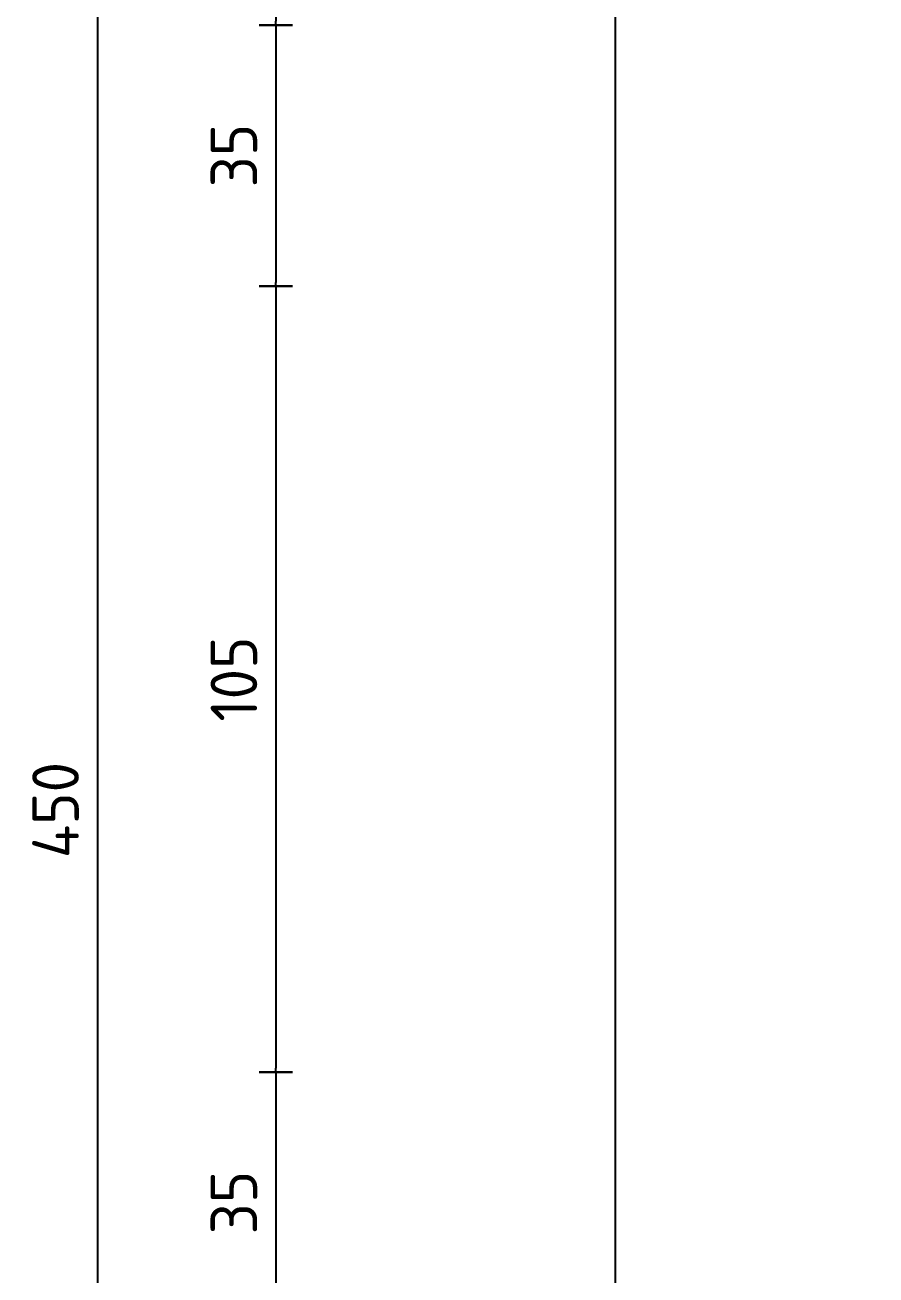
# Model space of a CAD drawing. Header units: millimetres. Extents: x 0 to 420, y 0 to 297.
# Drawn here: x 200 to 245.7, y 149.6 to 216.6 of the extents above; entities that cross this region are included whole.
import ezdxf

# ---------------------------------------------------------------- set-up
doc = ezdxf.new("R2010")
doc.units = ezdxf.units.MM
doc.header["$MEASUREMENT"] = 0
doc.layers.add('L35', color=3, linetype='Continuous')
doc.layers.add('T25', color=1, linetype='Continuous')
doc.styles.add('iso', font='iso3098b.shx')
doc.dimstyles.new('signsdim', dxfattribs={"dimtxt": 2.5, "dimasz": 0.2, "dimexe": 1.5, "dimexo": 2, "dimgap": 1, "dimtad": 1, "dimlfac": 2.5, "dimrnd": 1, "dimtxsty": 'iso', "dimblk": 'sgndim', "dimcen": 2.5, "dimse2": 1, "dimadec": 0, "dimazin": 0, "dimtfac": 1, "dimtix": 1, "dimtmove": 0, "dimatfit": 3, "dimfxl": 1, "dimarcsym": 0})

# ---------------------------------------------------------------- blocks, each defined once
blk = doc.blocks.new('sgndim')
for p, q in [((0, 4.5), (0, -4.5)), ((0, 0), (-1, 0))]:
    blk.add_line(p, q)
blk = doc.blocks.new('*D31')
at = {"layer": 'DEFPOINTS', "color": 0}
for p in [(222.405, 202.628), (213.448, 160.48), (222.405, 160.48)]:
    blk.add_point(p, dxfattribs=at)
at = {"layer": 'T25', "color": 0, "lineweight": -2}
blk.add_line((213.448, 202.428), (213.448, 160.68), dxfattribs=at)
at = {"layer": 'T25', "color": 0, "lineweight": -2, "xscale": 0.2, "yscale": 0.2, "zscale": 0.2}
for p, rotation in [((213.448, 202.628), 90), ((213.448, 160.48), 270)]:
    blk.add_blockref('sgndim', p, dxfattribs=dict(at, rotation=rotation))
at = {"layer": 'T25', "color": 0, "insert": (211.198, 181.554), "char_height": 2.5, "attachment_point": 5, "rotation": 90, "style": 'iso'}
blk.add_mtext('105', dxfattribs=at)
blk = doc.blocks.new('*D32')
at = {"layer": 'DEFPOINTS', "color": 0}
for p in [(231.679, 256.63), (213.448, 216.63), (231.679, 216.63)]:
    blk.add_point(p, dxfattribs=at)
at = {"layer": 'T25', "color": 0, "lineweight": -2}
blk.add_line((213.448, 256.43), (213.448, 216.83), dxfattribs=at)
at = {"layer": 'T25', "color": 0, "lineweight": -2, "xscale": 0.2, "yscale": 0.2, "zscale": 0.2}
for p, rotation in [((213.448, 256.63), 90), ((213.448, 216.63), 270)]:
    blk.add_blockref('sgndim', p, dxfattribs=dict(at, rotation=rotation))
at = {"layer": 'T25', "color": 0, "insert": (211.198, 236.63), "char_height": 2.5, "attachment_point": 5, "rotation": 90, "style": 'iso'}
blk.add_mtext('100', dxfattribs=at)
blk = doc.blocks.new('*D46')
at = {"layer": 'DEFPOINTS', "color": 0}
for p in [(223.863, 264.53), (203.876, 84.53), (223.863, 84.53)]:
    blk.add_point(p, dxfattribs=at)
at = {"layer": 'T25', "color": 0, "lineweight": -2}
for p, q in [((221.863, 264.53), (202.376, 264.53)), ((203.876, 264.33), (203.876, 84.73)), ((221.863, 84.53), (202.376, 84.53))]:
    blk.add_line(p, q, dxfattribs=at)
at = {"layer": 'T25', "color": 0, "lineweight": -2, "xscale": 0.2, "yscale": 0.2, "zscale": 0.2}
for p, rotation in [((203.876, 264.53), 90), ((203.876, 84.53), 270)]:
    blk.add_blockref('sgndim', p, dxfattribs=dict(at, rotation=rotation))
at = {"layer": 'T25', "color": 0, "insert": (201.626, 174.53), "char_height": 2.5, "attachment_point": 5, "rotation": 90, "style": 'iso'}
blk.add_mtext('450', dxfattribs=at)
blk = doc.blocks.new('*D57')
at = {"layer": 'DEFPOINTS', "color": 0}
for p in [(231.679, 160.478), (213.448, 146.478), (231.679, 146.478)]:
    blk.add_point(p, dxfattribs=at)
at = {"layer": 'T25', "color": 0, "lineweight": -2}
blk.add_line((213.448, 160.278), (213.448, 146.678), dxfattribs=at)
at = {"layer": 'T25', "color": 0, "lineweight": -2, "xscale": 0.2, "yscale": 0.2, "zscale": 0.2}
for p, rotation in [((213.448, 160.478), 90), ((213.448, 146.478), 270)]:
    blk.add_blockref('sgndim', p, dxfattribs=dict(at, rotation=rotation))
at = {"layer": 'T25', "color": 0, "insert": (211.198, 153.478), "char_height": 2.5, "attachment_point": 5, "rotation": 90, "style": 'iso'}
blk.add_mtext('35', dxfattribs=at)
blk = doc.blocks.new('*D58')
at = {"layer": 'DEFPOINTS', "color": 0}
for p in [(231.679, 216.63), (213.448, 202.63), (231.679, 202.63)]:
    blk.add_point(p, dxfattribs=at)
at = {"layer": 'T25', "color": 0, "lineweight": -2}
blk.add_line((213.448, 216.43), (213.448, 202.83), dxfattribs=at)
at = {"layer": 'T25', "color": 0, "lineweight": -2, "xscale": 0.2, "yscale": 0.2, "zscale": 0.2}
for p, rotation in [((213.448, 216.63), 90), ((213.448, 202.63), 270)]:
    blk.add_blockref('sgndim', p, dxfattribs=dict(at, rotation=rotation))
at = {"layer": 'T25', "color": 0, "insert": (211.198, 209.63), "char_height": 2.5, "attachment_point": 5, "rotation": 90, "style": 'iso'}
blk.add_mtext('35', dxfattribs=at)

msp = doc.modelspace()

# ---------------------------------------------------------------- linework, layer by layer
at = {"layer": 'L35'}
msp.add_lwpolyline([(231.6787, 94.5304), (231.6787, 254.5304, -0.4142136), (241.6787, 264.5304), (311.6787, 264.5304, -0.4142136), (321.6787, 254.5304), (321.6787, 94.5304, -0.4142136), (311.6787, 84.5304), (241.6787, 84.5304, -0.4142136)], format="xyb", close=True, dxfattribs=at)

# ---------------------------------------------------------------- dimensions: what is measured, and where the dimension line sits
at = {"layer": 'T25'}
for base, p1, p2, override, picture, middle in [((203.8761, 84.5304), (223.8626, 264.5304), (223.8626, 84.5304), {"dimse2": 0}, '*D46', (201.6261, 174.5304)), ((213.4482, 216.6304), (231.6787, 256.6304), (231.6787, 216.6304), {"dimse1": 1}, '*D32', (211.1982, 236.6304)), ((213.4482, 202.6304), (231.6787, 216.6304), (231.6787, 202.6304), {"dimse1": 1}, '*D58', (211.1982, 209.6304)), ((213.4482, 160.4802), (222.4051, 202.628), (222.4051, 160.4802), {"dimse1": 1}, '*D31', (211.1982, 181.5541)), ((213.4482, 146.4778), (231.6787, 160.4778), (231.6787, 146.4778), {"dimse1": 1}, '*D57', (211.1982, 153.4778))]:
    dim = msp.add_linear_dim(base=base, p1=p1, p2=p2, angle=90, dimstyle='signsdim', override=override, dxfattribs=at)
    dim.commit()
    dim.dimension.update_dxf_attribs({"geometry": picture, "text_midpoint": middle})

doc.saveas('drawing.dxf')
